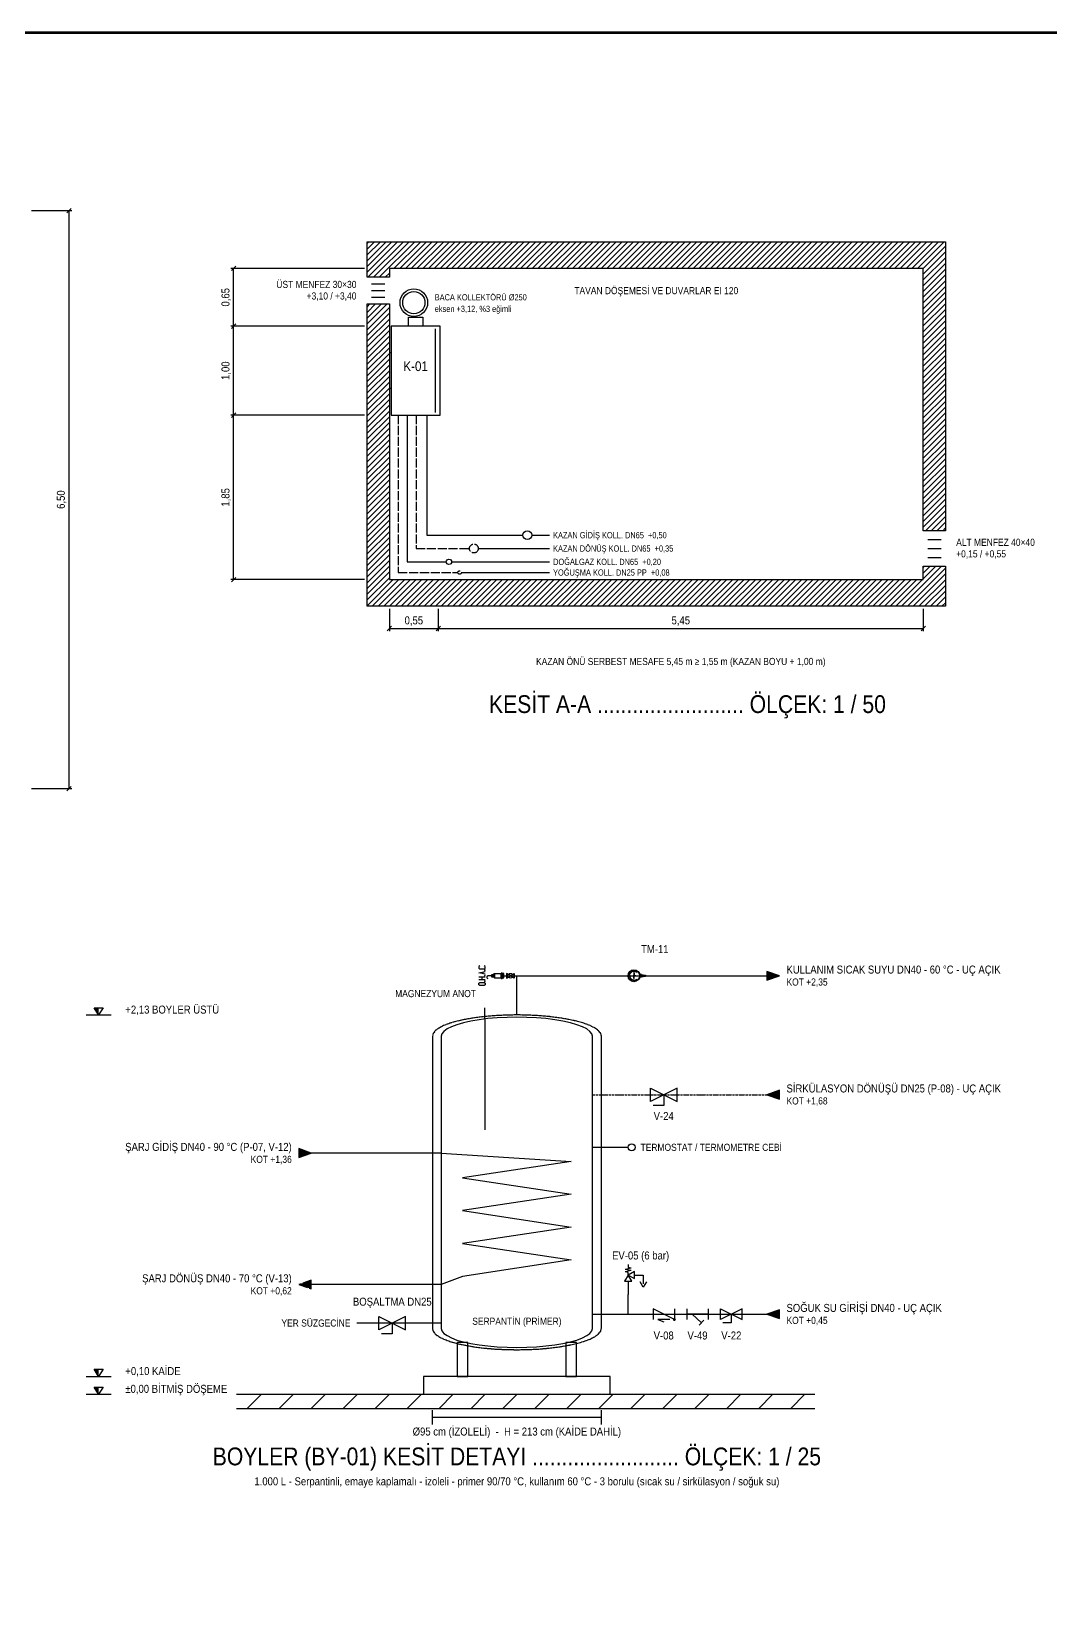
# Model space of a CAD drawing. Header units: centimetres. Extents: x -2 to 4293, y -2 to 3863.
# Drawn here: x 1604 to 2750, y 2096 to 3863 of the extents above; entities that cross this region are included whole.
import ezdxf
from ezdxf.enums import TextEntityAlignment as Align

# ---------------------------------------------------------------- set-up
doc = ezdxf.new("R2010")
doc.units = ezdxf.units.CM
doc.linetypes.add('DASHDOT', pattern=[3.556, 2.54, -0.508, 0, -0.508])
doc.linetypes.add('DASHED', pattern=[1.524, 1.27, -0.254])
for name, color, linetype in [('ROTAS-DOGALGAZ-BORU', 2, 'Continuous'), ('ROTAS-HAVALANDIRMA-MENFEZ', 4, 'Continuous'), ('ROTAS-ISITMA-BACA', 8, 'Continuous'), ('ROTAS-ISITMA-BASLIK', 5, 'Continuous'), ('ROTAS-ISITMA-CIHAZ', 135, 'Continuous'), ('ROTAS-ISITMA-DONUS', 30, 'DASHED'), ('ROTAS-ISITMA-ETIKET', 3, 'Continuous'), ('ROTAS-ISITMA-GIDIS', 10, 'Continuous'), ('ROTAS-ISITMA-VANA', 1, 'Continuous'), ('ROTAS-ISITMA-YAZI', 7, 'Continuous'), ('ROTAS-ISITMA-YOGUSMA', 6, 'DASHED'), ('ROTAS-KOT', 3, 'Continuous'), ('ROTAS-MIMARI-DUVAR', 7, 'Continuous'), ('ROTAS-MIMARI-TARAMA', 8, 'Continuous'), ('ROTAS-OLCU', 3, 'Continuous'), ('ROTAS-PAFTA', 7, 'Continuous'), ('ROTAS-SIHHI-SICAK-SU', 1, 'Continuous'), ('ROTAS-SIHHI-SIRKULASYON', 31, 'DASHDOT'), ('ROTAS-SIHHI-SOGUK-SU', 5, 'Continuous')]:
    doc.layers.add(name, color=color, linetype=linetype)
doc.styles.add('ROTAS', font='arial.ttf')
pattern_1 = [(45, (0, 0), (-3.232892, 3.232892), [])]

# ---------------------------------------------------------------- blocks, each defined once
blk = doc.blocks.new('ROTAS-OLCU-003')
at = {"ltscale": 8}
for p, q in [((1278, 625), (1323, 625)), ((1317.5, 622.5), (1322.5, 627.5)), ((1320, -25), (1320, 625)), ((1278, -25), (1323, -25)), ((1317.5, -27.5), (1322.5, -22.5))]:
    blk.add_line(p, q, dxfattribs=at)
at = {"ltscale": 8, "style": 'ROTAS', "width": 0.85}
blk.add_text('6,50', height=9, rotation=90, dxfattribs=at).set_placement((1318, 300), align=Align.BOTTOM_CENTER)
blk = doc.blocks.new('ROTAS-KAZAN-YAN')
at = {"ltscale": 8}
for p, q in [((50, 3), (50, 97)), ((0, 70), (-2, 70)), ((0, 30), (-2, 30))]:
    blk.add_line(p, q, dxfattribs=at)
blk.add_lwpolyline([(19.5, 100), (19.5, 110), (35.5, 110), (35.5, 100)], dxfattribs=at)
blk.add_lwpolyline([(0, 0), (55, 0), (55, 100), (0, 100)], close=True, dxfattribs=at)
blk = doc.blocks.new('ROTAS-OLCU-004')
at = {"ltscale": 8}
for p, q in [((1652, 560), (1502, 560)), ((1502.5, 557.5), (1507.5, 562.5)), ((1505, 210), (1505, 560)), ((1652, 495), (1502, 495)), ((1502.5, 492.5), (1507.5, 497.5)), ((1652, 395), (1502, 395)), ((1502.5, 392.5), (1507.5, 397.5)), ((1502.5, 207.5), (1507.5, 212.5)), ((1652, 210), (1502, 210))]:
    blk.add_line(p, q, dxfattribs=at)
at = {"ltscale": 8, "style": 'ROTAS', "width": 0.85}
for s, p in [('0,65', (1503, 527.5)), ('1,00', (1503, 445)), ('1,85', (1503, 302.5))]:
    blk.add_text(s, height=9, rotation=90, dxfattribs=at).set_placement(p, align=Align.BOTTOM_CENTER)
blk = doc.blocks.new('ROTAS-OLCU-005')
at = {"ltscale": 8}
for p, q in [((1680, 177), (1680, 152)), ((1735, 177), (1735, 152)), ((2280, 177), (2280, 152)), ((1677.5, 152.5), (1682.5, 157.5)), ((1680, 155), (2280, 155)), ((1732.5, 152.5), (1737.5, 157.5)), ((2277.5, 152.5), (2282.5, 157.5))]:
    blk.add_line(p, q, dxfattribs=at)
at = {"ltscale": 8, "style": 'ROTAS', "width": 0.85}
for s, p in [('0,55', (1707.5, 157)), ('5,45', (2007.5, 157))]:
    blk.add_text(s, height=9, dxfattribs=at).set_placement(p, align=Align.BOTTOM_CENTER)
blk = doc.blocks.new('ROTAS-OK')
at = {"ltscale": 8}
blk.add_hatch(color=7, dxfattribs=at).paths.add_polyline_path([(0, 0), (-14, 5), (-14, -5)])
blk.add_lwpolyline([(0, 0), (-14, 5), (-14, -5)], close=True, dxfattribs=at)
blk = doc.blocks.new('ROTAS-KD-CEKVALF')
at = {"ltscale": 8}
blk.add_hatch(color=1, dxfattribs=at).paths.add_polyline_path([(-11.408, 5), (-11.297, 5.548), (-10.996, 5.996), (-10.548, 6.297), (-10, 6.408), (-9.452, 6.297), (-9.004, 5.996), (-8.703, 5.548), (-8.592, 5), (-8.703, 4.452), (-9.004, 4.004), (-9.452, 3.703), (-10, 3.592), (-10.548, 3.703), (-10.996, 4.004), (-11.297, 4.452), (-11.408, 5)])
at = {"color": 1, "ltscale": 8}
for p, q in [((-10, -5), (-10, 5)), ((-10, 5), (10, -5)), ((-5.6, 5), (5.6, 5)), ((5.6, 5), (0, 7.32)), ((10, -5), (10, 5))]:
    blk.add_line(p, q, dxfattribs=at)
at = {"ltscale": 8, "style": 'ROTAS', "flags": 1}
blk.add_attdef('CAP', (-9.712, -4.899), '', height=10, dxfattribs=at)
blk = doc.blocks.new('ROTAS-KD-PISLIK-TUTUCU')
at = {"color": 1, "ltscale": 8}
for p, q in [((-10, -5), (-10, 5)), ((-10, 0), (10, 0)), ((-6.051, 5.768), (-1.408, 10.47)), ((5.128, 0), (-3.725, 8.124)), ((10, -5), (10, 5))]:
    blk.add_line(p, q, dxfattribs=at)
at = {"ltscale": 8, "style": 'ROTAS', "flags": 1}
blk.add_attdef('CAP', (9.335, 0), '', height=10, rotation=180, dxfattribs=at)
blk = doc.blocks.new('ROTAS-KD-KURESEL-VANA')
at = {"color": 1, "ltscale": 8}
for p, q in [((0, 0), (0, 8)), ((0, 8), (8, 8))]:
    blk.add_line(p, q, dxfattribs=at)
blk.add_lwpolyline([(-10, 5), (-10, -5), (10, 5), (10, -5), (-10, 5)], dxfattribs=at)
at = {"ltscale": 8, "style": 'ROTAS', "flags": 1}
blk.add_attdef('CAP', (-10.451, -0.006), '', height=10, dxfattribs=at)
blk = doc.blocks.new('ROTAS-KD-EMNIYET-VENTILI')
at = {"color": 1, "ltscale": 8}
for p, q in [((0, 22), (-4, 15)), ((3.49, 29.64), (-3.49, 28.301)), ((3.49, 26.962), (-3.49, 28.301)), ((3.49, 26.962), (-3.49, 25.622)), ((0, 24.953), (-3.49, 25.622)), ((0, 33.664), (0, 30.31)), ((3.49, 29.64), (0, 30.31)), ((7, 26), (0, 22)), ((0, 22), (0, 24.953)), ((0, 22), (7, 18)), ((4, 15), (0, 22)), ((7, 18), (7, 26)), ((7, 22), (17, 22)), ((17, 22), (17, 12)), ((-4, 15), (4, 15)), ((0, 15), (0, 0)), ((17, 8.268), (13.5, 14.33)), ((20.5, 14.33), (17, 8.268))]:
    blk.add_line(p, q, dxfattribs=at)
at = {"ltscale": 8, "style": 'ROTAS', "flags": 1}
blk.add_attdef('CAP', (-8.533, 6.372), '', height=10, rotation=358.601, dxfattribs=at)
blk = doc.blocks.new('ROTAS-KD-TERMOMETRE')
at = {"color": 1, "ltscale": 8}
for p, q in [((-3.661, 19.205), (-4.505, 19.132)), ((-3.658, 19.849), (-4.503, 19.923)), ((-3.551, 18.571), (-4.37, 18.352)), ((-3.544, 20.483), (-4.363, 20.702)), ((-3.333, 17.965), (-4.101, 17.607)), ((-3.322, 21.087), (-4.09, 21.445)), ((-3.013, 17.406), (-3.707, 16.92)), ((-2.998, 21.644), (-3.692, 22.13)), ((-2.582, 22.135), (-3.182, 22.735)), ((-2.685, 19.723), (-0.554, 19.666)), ((-2.685, 19.723), (-2.685, 19.305)), ((-2.685, 19.305), (-0.568, 19.362)), ((-2.088, 22.547), (-2.574, 23.242)), ((-1.529, 22.867), (-1.887, 23.636)), ((-0.923, 23.085), (-1.142, 23.904)), ((-0.289, 23.195), (-0.362, 24.039)), ((0.355, 23.193), (0.429, 24.037)), ((4.529, 19.486), (0.55, 19.636)), ((4.529, 19.486), (0.561, 19.392)), ((0.989, 23.079), (1.208, 23.897)), ((1.593, 22.856), (1.951, 23.624)), ((2.15, 22.532), (2.636, 23.227)), ((2.641, 22.117), (3.241, 22.716)), ((3.038, 17.385), (3.733, 16.899)), ((3.053, 21.622), (3.748, 22.108)), ((3.362, 17.941), (4.131, 17.583)), ((3.373, 21.063), (4.142, 21.421)), ((3.585, 18.545), (4.403, 18.326)), ((3.591, 20.457), (4.41, 20.677)), ((3.699, 19.179), (4.543, 19.105)), ((3.701, 19.823), (4.545, 19.897)), ((-1.187, 12.488), (-1.187, 13.431)), ((1.221, 12.491), (-1.187, 12.488)), ((-0.872, 10.921), (-0.872, 12.491)), ((0.872, 10.921), (-0.872, 10.921)), ((0.89, 13.537), (-0.851, 13.534)), ((-0.698, 13.537), (-0.698, 13.979)), ((-0.523, 8.583), (-0.523, 10.921)), ((0.523, 8.583), (-0.523, 8.583)), ((-0.518, 12.602), (-0.518, 13.426)), ((0, 8.583), (0, 0)), ((0.523, 10.921), (0.523, 8.583)), ((0.558, 12.606), (0.558, 13.421)), ((0.698, 13.537), (0.698, 13.974)), ((0.872, 12.491), (0.872, 10.921)), ((1.221, 12.491), (1.221, 13.429))]:
    blk.add_line(p, q, dxfattribs=at)
for points in [[(-0.604, 17.969), (0.696, 17.969)], [(0.046, 17.969), (0.046, 14.969)]]:
    blk.add_lwpolyline(points, dxfattribs=at)
for centre, radius in [((0.02, 19.514), 5.581), ((0.02, 19.514), 5.302), ((-0.007, 19.488), 0.576)]:
    blk.add_circle(centre, radius, dxfattribs=at)
for centre, radius, start, end in [((-0.85, 12.961), 0.576, 54.699, 125.307), ((-0.85, 13.072), 0.576, 234.694, 305.301), ((0.015, 12.208), 1.329, 65.903, 113.651), ((0.015, 13.82), 1.329, 246.35, 294.097), ((0.891, 12.958), 0.576, 54.693, 125.301), ((0.891, 13.076), 0.576, 234.7, 305.307)]:
    blk.add_arc(centre, radius, start, end, dxfattribs=at)
at = {"ltscale": 8, "style": 'ROTAS', "flags": 1}
blk.add_attdef('CAP', (0, 0.934), '', height=1, rotation=270, dxfattribs=at)
blk = doc.blocks.new('ROTAS-KD-PURJOR')
at = {"color": 2, "ltscale": 8}
for p, q in [((-4.485, 41.102), (-3.488, 42.597)), ((-4.485, 41.102), (4.485, 41.102)), ((-4.485, 29.165), (-4.485, 41.102)), ((-3.488, 43.095), (3.488, 43.095)), ((-3.488, 42.597), (-3.488, 43.095)), ((-3.488, 42.597), (3.488, 42.597)), ((-2.363, 56.51), (-3.002, 56.51)), ((-2.492, 47.082), (2.492, 47.082)), ((-2.492, 43.095), (-2.492, 47.082)), ((-0.997, 47.082), (-0.997, 43.095)), ((0, 47.082), (0, 54.148)), ((0.997, 47.082), (0.997, 43.095)), ((2.492, 47.082), (2.492, 43.095)), ((3.488, 42.597), (3.488, 43.095)), ((3.488, 42.597), (4.485, 41.102)), ((4.485, 41.102), (4.485, 29.165)), ((-4.983, 29.165), (4.983, 29.165)), ((-4.983, 29.165), (-4.983, 27.67)), ((-4.983, 27.67), (4.983, 27.67)), ((-4.983, 27.67), (-3.987, 26.175)), ((-3.987, 26.175), (3.987, 26.175)), ((-3.987, 26.175), (-3.987, 24.182)), ((-3.987, 24.182), (3.987, 24.182)), ((-1.993, 26.175), (-1.993, 24.182)), ((1.993, 26.175), (1.993, 24.182)), ((3.987, 26.175), (4.983, 27.67)), ((3.987, 24.182), (3.987, 26.175)), ((4.983, 27.67), (4.983, 29.165))]:
    blk.add_line(p, q, dxfattribs=at)
at = {"color": 1, "ltscale": 8}
for p, q in [((0, 24.182), (0, 19.407)), ((0, 4.775), (0, 0))]:
    blk.add_line(p, q, dxfattribs=at)
at = {"color": 2, "ltscale": 8}
for points in [[(-16.68, 59.144), (-17.98, 61.144), (-17.98, 69.144), (-16.68, 71.144), (-14.08, 71.144), (-12.78, 69.144), (-12.78, 61.144), (-14.08, 59.144), (-16.68, 59.144)], [(-10.7, 59.144), (-9.66, 59.144), (-9.66, 60.744), (-10.7, 60.744), (-10.7, 59.144)], [(-7.58, 59.144), (-7.58, 71.144)], [(-7.58, 65.144), (-2.38, 65.144)], [(-2.38, 59.144), (-2.38, 71.144)], [(-0.3, 59.144), (0.74, 59.144), (0.74, 60.744), (-0.3, 60.744), (-0.3, 59.144)], [(2.82, 59.144), (5.42, 71.144), (8.02, 59.144)], [(3.73, 63.144), (7.11, 63.144)], [(10.1, 59.144), (11.14, 59.144), (11.14, 60.744), (10.1, 60.744), (10.1, 59.144)], [(18.42, 69.144), (17.12, 71.144), (14.52, 71.144), (13.22, 69.144), (13.22, 61.144), (14.52, 59.144), (17.12, 59.144), (18.42, 61.144)]]:
    blk.add_lwpolyline(points, dxfattribs=at)
at = {"color": 1, "ltscale": 8}
for points in [[(4.224, 19.407), (-4.224, 19.407), (0, 12.091)], [(4.224, 4.775), (-4.224, 4.775), (0, 12.091)]]:
    blk.add_lwpolyline(points, close=True, dxfattribs=at)
blk.add_circle((0, 12.091), 4.459, dxfattribs=at)
at = {"color": 2, "ltscale": 8}
for centre, start, end in [((-3.002, 54.148), 90, 180), ((-2.363, 54.148), 0, 90)]:
    blk.add_arc(centre, 2.362, start, end, dxfattribs=at)
at = {"ltscale": 8, "style": 'ROTAS', "flags": 1}
blk.add_attdef('CAP', (0, 11.723), '', height=10, rotation=270, dxfattribs=at)
blk = doc.blocks.new('ROTAS-KOT')
at = {"ltscale": 8}
blk.add_hatch(color=7, dxfattribs=at).paths.add_polyline_path([(0, 0), (0, 8), (-5, 8)])
blk.add_line((-14, 0), (14, 0), dxfattribs=at)
blk.add_lwpolyline([(0, 0), (-5, 8), (5, 8)], close=True, dxfattribs=at)

msp = doc.modelspace()

# ---------------------------------------------------------------- hatches: boundary and pattern name
at = {"layer": 'ROTAS-MIMARI-TARAMA', "ltscale": 8}
h = msp.add_hatch(dxfattribs=at)
h.set_pattern_fill('ANSI31', scale=1.2)
h.set_pattern_definition(pattern_1)
h.paths.add_polyline_path([(2606.7, 3596), (2006.7, 3596), (2006.7, 3586), (1981.7, 3586), (1981.7, 3626), (2631.7, 3626), (2631.7, 3301), (2606.7, 3301)])
h = msp.add_hatch(dxfattribs=at)
h.set_pattern_fill('ANSI31', scale=1.2)
h.set_pattern_definition(pattern_1)
h.paths.add_polyline_path([(2006.7, 3556), (2006.7, 3246), (2606.7, 3246), (2606.7, 3261), (2631.7, 3261), (2631.7, 3216), (1981.7, 3216), (1981.7, 3556)])
at = {"layer": 'ROTAS-MIMARI-TARAMA'}
h = msp.add_hatch(dxfattribs=at)
h.set_pattern_fill('AR-CONC', scale=0.6)
h.paths.add_polyline_path([(2045, 2330), (2255, 2330), (2255, 2350), (2045, 2350)])
h = msp.add_hatch(dxfattribs=at)
h.set_pattern_fill('ANSI31', scale=8)
h.paths.add_polyline_path([(1835, 2314), (2485, 2314), (2485, 2330), (1835, 2330)])

# ---------------------------------------------------------------- linework, layer by layer
at = {"layer": 'ROTAS-DOGALGAZ-BORU', "ltscale": 8}
msp.add_lwpolyline([(2026.7, 3431), (2026.7, 3266), (2070.7, 3266)], dxfattribs=at)
msp.add_circle((2073.7, 3266), 3, dxfattribs=at)
at = {"layer": 'ROTAS-HAVALANDIRMA-MENFEZ', "ltscale": 8}
for p, q in [((1986.7, 3578.5), (2001.7, 3578.5)), ((1986.7, 3571), (2001.7, 3571)), ((1986.7, 3563.5), (2001.7, 3563.5)), ((2611.7, 3291), (2626.7, 3291)), ((2611.7, 3281), (2626.7, 3281)), ((2611.7, 3271), (2626.7, 3271))]:
    msp.add_line(p, q, dxfattribs=at)
at = {"layer": 'ROTAS-ISITMA-BACA', "ltscale": 8}
for radius in [15.5, 12.5]:
    msp.add_circle((2034.2, 3557.5), radius, dxfattribs=at)
at = {"layer": 'ROTAS-ISITMA-CIHAZ'}
msp.add_line((2114, 2752.5), (2114, 2764.5), dxfattribs=at)
at = {"layer": 'ROTAS-ISITMA-CIHAZ', "linetype": 'DASHED'}
msp.add_lwpolyline([(2245, 2732.5), (2244.2, 2735.6), (2241.8, 2738.7), (2237.8, 2741.6), (2232.3, 2744.5), (2225.4, 2747.1), (2217.2, 2749.4), (2207.8, 2751.5), (2197.5, 2753.2), (2186.4, 2754.6), (2174.6, 2755.6), (2162.4, 2756.2), (2150, 2756.5), (2137.6, 2756.2), (2125.4, 2755.6), (2113.6, 2754.6), (2102.5, 2753.2), (2092.2, 2751.5), (2082.8, 2749.4), (2074.6, 2747.1), (2067.7, 2744.5), (2062.2, 2741.6), (2058.2, 2738.7), (2055.8, 2735.6), (2055, 2732.5), (2055, 2404), (2055.8, 2400.9), (2058.2, 2397.8), (2062.2, 2394.8), (2067.7, 2392), (2074.6, 2389.4), (2082.8, 2387), (2092.2, 2385), (2102.5, 2383.2), (2113.6, 2381.8), (2125.4, 2380.8), (2137.6, 2380.2), (2150, 2380), (2162.4, 2380.2), (2174.6, 2380.8), (2186.4, 2381.8), (2197.5, 2383.2), (2207.8, 2385), (2217.2, 2387), (2225.4, 2389.4), (2232.3, 2392), (2237.8, 2394.8), (2241.8, 2397.8), (2244.2, 2400.9), (2245, 2404)], close=True, dxfattribs=at)
at = {"layer": 'ROTAS-ISITMA-CIHAZ'}
for points in [[(2235, 2732.5), (2234.3, 2735.3), (2232.1, 2738), (2228.5, 2740.7), (2223.6, 2743.2), (2217.4, 2745.5), (2210.1, 2747.6), (2201.7, 2749.5), (2192.5, 2751.1), (2182.5, 2752.3), (2172, 2753.2), (2161.1, 2753.7), (2150, 2753.9), (2138.9, 2753.7), (2128, 2753.2), (2117.5, 2752.3), (2107.5, 2751.1), (2098.3, 2749.5), (2089.9, 2747.6), (2082.6, 2745.5), (2076.4, 2743.2), (2071.5, 2740.7), (2067.9, 2738), (2065.7, 2735.3), (2065, 2732.5), (2065, 2404), (2065.7, 2401.2), (2067.9, 2398.4), (2071.5, 2395.8), (2076.4, 2393.3), (2082.6, 2390.9), (2089.9, 2388.8), (2098.3, 2387), (2107.5, 2385.4), (2117.5, 2384.2), (2128, 2383.3), (2138.9, 2382.7), (2150, 2382.5), (2161.1, 2382.7), (2172, 2383.3), (2182.5, 2384.2), (2192.5, 2385.4), (2201.7, 2387), (2210.1, 2388.8), (2217.4, 2390.9), (2223.6, 2393.3), (2228.5, 2395.8), (2232.1, 2398.4), (2234.3, 2401.2), (2235, 2404)], [(2083, 2350), (2095, 2350), (2095, 2388), (2083, 2388)], [(2205, 2350), (2217, 2350), (2217, 2388), (2205, 2388)]]:
    msp.add_lwpolyline(points, close=True, dxfattribs=at)
at = {"layer": 'ROTAS-ISITMA-CIHAZ', "linetype": 'DASHED'}
msp.add_lwpolyline([(2114, 2752.5), (2114, 2627.3)], dxfattribs=at)
at = {"layer": 'ROTAS-ISITMA-CIHAZ'}
msp.add_lwpolyline([(2235, 2607.6), (2275, 2607.6)], dxfattribs=at)
msp.add_circle((2279, 2607.6), 4, dxfattribs=at)
at = {"layer": 'ROTAS-ISITMA-DONUS', "ltscale": 8}
msp.add_lwpolyline([(2036.7, 3431), (2036.7, 3281), (2096.7, 3281)], dxfattribs=at)
at = {"layer": 'ROTAS-ISITMA-DONUS'}
msp.add_lwpolyline([(2065, 2453.3), (1905, 2453.3)], dxfattribs=at)
at = {"layer": 'ROTAS-ISITMA-DONUS', "ltscale": 8}
msp.add_circle((2101.7, 3281), 5, dxfattribs=at)
at = {"layer": 'ROTAS-ISITMA-GIDIS', "ltscale": 8}
msp.add_lwpolyline([(2048.7, 3431), (2048.7, 3296), (2156.7, 3296)], dxfattribs=at)
at = {"layer": 'ROTAS-ISITMA-GIDIS'}
for points in [[(2065, 2601.1), (1905, 2601.1)], [(2065, 2601.1), (2211, 2591.8), (2089, 2573.4), (2211, 2554.9), (2089, 2536.4), (2211, 2517.9), (2089, 2499.5), (2211, 2481), (2089, 2462.5), (2065, 2453.3)]]:
    msp.add_lwpolyline(points, dxfattribs=at)
at = {"layer": 'ROTAS-ISITMA-GIDIS', "ltscale": 8}
msp.add_circle((2161.7, 3296), 5, dxfattribs=at)
at = {"layer": 'ROTAS-ISITMA-YOGUSMA', "ltscale": 8}
msp.add_lwpolyline([(2016.7, 3431), (2016.7, 3254), (2083.7, 3254)], dxfattribs=at)
msp.add_circle((2085.7, 3254), 2, dxfattribs=at)
at = {"layer": 'ROTAS-MIMARI-DUVAR', "ltscale": 8}
for points in [[(2606.7, 3596), (2006.7, 3596), (2006.7, 3586), (1981.7, 3586), (1981.7, 3626), (2631.7, 3626), (2631.7, 3301), (2606.7, 3301)], [(2006.7, 3556), (2006.7, 3246), (2606.7, 3246), (2606.7, 3261), (2631.7, 3261), (2631.7, 3216), (1981.7, 3216), (1981.7, 3556)]]:
    msp.add_lwpolyline(points, close=True, dxfattribs=at)
at = {"layer": 'ROTAS-MIMARI-DUVAR'}
msp.add_lwpolyline([(2045, 2330), (2255, 2330), (2255, 2350), (2045, 2350)], close=True, dxfattribs=at)
for points in [[(1835, 2330), (2485, 2330)], [(1835, 2314), (2485, 2314)]]:
    msp.add_lwpolyline(points, dxfattribs=at)
at = {"layer": 'ROTAS-OLCU', "ltscale": 8}
for p, q in [((2166.7, 3296), (2186.7, 3296)), ((2106.7, 3281), (2186.7, 3281)), ((2076.7, 3266), (2186.7, 3266)), ((2087.7, 3254), (2186.7, 3254))]:
    msp.add_line(p, q, dxfattribs=at)
at = {"layer": 'ROTAS-OLCU'}
for p, q in [((2055, 2296), (2055, 2312)), ((2245, 2296), (2245, 2312))]:
    msp.add_line(p, q, dxfattribs=at)
msp.add_lwpolyline([(2055, 2304), (2245, 2304)], dxfattribs=at)
at = {"layer": 'ROTAS-SIHHI-SICAK-SU'}
msp.add_lwpolyline([(2150, 2756.5), (2150, 2800.5), (2445, 2800.5)], dxfattribs=at)
at = {"layer": 'ROTAS-SIHHI-SIRKULASYON'}
msp.add_lwpolyline([(2235, 2666.8), (2445, 2666.8)], dxfattribs=at)
at = {"layer": 'ROTAS-SIHHI-SOGUK-SU'}
for points in [[(2275, 2420), (2275, 2442)], [(2065, 2410), (1970, 2410)], [(2235, 2420), (2445, 2420)]]:
    msp.add_lwpolyline(points, dxfattribs=at)

# ---------------------------------------------------------------- block references
at = {"layer": 'ROTAS-ISITMA-CIHAZ', "ltscale": 8}
msp.add_blockref('ROTAS-KAZAN-YAN', (2008.7, 3431), dxfattribs=at)
at = {"layer": 'ROTAS-ISITMA-DONUS', "rotation": 180}
msp.add_blockref('ROTAS-OK', (1905, 2453.3), dxfattribs=at)
at = {"layer": 'ROTAS-ISITMA-GIDIS'}
msp.add_blockref('ROTAS-OK', (1919, 2601.1), dxfattribs=at)
at = {"layer": 'ROTAS-ISITMA-VANA'}
for name, p, xscale, yscale, rotation in [('ROTAS-KD-PURJOR', (2150, 2800.5), 0.6, 0.6, 90), ('ROTAS-KD-TERMOMETRE', (2305, 2800.5), 1.2, 1.2, 90), ('ROTAS-KD-KURESEL-VANA', (2315, 2666.8), 1.5, 1.5, 180), ('ROTAS-KD-CEKVALF', (2315, 2420), 1.2, 1.2, 180), ('ROTAS-KD-PISLIK-TUTUCU', (2353, 2420), 1.2, 1.2, 180), ('ROTAS-KD-KURESEL-VANA', (2391, 2420), 1.2, 1.2, 180), ('ROTAS-KD-KURESEL-VANA', (2010, 2410), 1.5, 1.5, 180)]:
    msp.add_blockref(name, p, dxfattribs=dict(at, xscale=xscale, yscale=yscale, rotation=rotation))
msp.add_blockref('ROTAS-KD-EMNIYET-VENTILI', (2275, 2442), dxfattribs=at)
at = {"layer": 'ROTAS-KOT'}
for p in [(1680, 2756.5), (1680, 2350), (1680, 2330)]:
    msp.add_blockref('ROTAS-KOT', p, dxfattribs=at)
at = {"layer": 'ROTAS-OLCU', "ltscale": 8}
for name in ['ROTAS-OLCU-003', 'ROTAS-OLCU-004', 'ROTAS-OLCU-005']:
    msp.add_blockref(name, (326.7, 3036), dxfattribs=at)
at = {"layer": 'ROTAS-SIHHI-SICAK-SU'}
msp.add_blockref('ROTAS-OK', (2445, 2800.5), dxfattribs=at)
at = {"layer": 'ROTAS-SIHHI-SIRKULASYON', "rotation": 180}
msp.add_blockref('ROTAS-OK', (2431, 2666.8), dxfattribs=at)
at = {"layer": 'ROTAS-SIHHI-SOGUK-SU', "rotation": 180}
msp.add_blockref('ROTAS-OK', (2431, 2420), dxfattribs=at)

# ---------------------------------------------------------------- texts
at = {"layer": 'ROTAS-ISITMA-BASLIK', "ltscale": 8, "style": 'ROTAS', "width": 0.85}
msp.add_text('KESİT A-A ......................... ÖLÇEK: 1 / 50', height=20, dxfattribs=at).set_placement((2341.7, 3106), align=Align.MIDDLE_CENTER)
at = {"layer": 'ROTAS-ISITMA-BASLIK', "style": 'ROTAS', "width": 0.85}
msp.add_text('BOYLER (BY-01) KESİT DETAYI ......................... ÖLÇEK: 1 / 25', height=20, dxfattribs=at).set_placement((2150, 2260), align=Align.MIDDLE_CENTER)
at = {"layer": 'ROTAS-ISITMA-CIHAZ', "style": 'ROTAS', "width": 0.85}
msp.add_text('SERPANTİN (PRİMER)', height=8, dxfattribs=at).set_placement((2150, 2412), align=Align.MIDDLE_CENTER)
at = {"layer": 'ROTAS-ISITMA-ETIKET', "ltscale": 8, "style": 'ROTAS', "width": 0.85}
msp.add_text('K-01', height=11, dxfattribs=at).set_placement((2036.2, 3486), align=Align.MIDDLE_CENTER)
at = {"layer": 'ROTAS-ISITMA-ETIKET', "style": 'ROTAS', "width": 0.85}
for s, p in [('TM-11', (2305, 2830.5)), ('V-24', (2315, 2642.8)), ('BOŞALTMA DN25', (2010, 2434)), ('V-08', (2315, 2396)), ('V-49', (2353, 2396)), ('V-22', (2391, 2396))]:
    msp.add_text(s, height=9, dxfattribs=at).set_placement(p, align=Align.MIDDLE_CENTER)
msp.add_text('EV-05 (6 bar)', height=9, dxfattribs=at).set_placement((2257, 2486), align=Align.MIDDLE_LEFT)
at = {"layer": 'ROTAS-ISITMA-YAZI', "style": 'ROTAS', "width": 0.85}
for s, height, p in [('KULLANIM SICAK SUYU DN40 - 60 °C - UÇ AÇIK', 9, (2453, 2807.5)), ('KOT +2,35', 8, (2453, 2793.5)), ('SİRKÜLASYON DÖNÜŞÜ DN25 (P-08) - UÇ AÇIK', 9, (2453, 2673.8)), ('KOT +1,68', 8, (2453, 2659.8)), ('TERMOSTAT / TERMOMETRE CEBİ', 8, (2289, 2607.6)), ('SOĞUK SU GİRİŞİ DN40 - UÇ AÇIK', 9, (2453, 2427)), ('KOT +0,45', 8, (2453, 2413))]:
    msp.add_text(s, height=height, dxfattribs=at).set_placement(p, align=Align.MIDDLE_LEFT)
for s, height, p in [('MAGNEZYUM ANOT', 8, (2104, 2780.5)), ('ŞARJ GİDİŞ DN40 - 90 °C (P-07, V-12)', 9, (1897, 2608.1)), ('KOT +1,36', 8, (1897, 2594.1)), ('ŞARJ DÖNÜŞ DN40 - 70 °C (V-13)', 9, (1897, 2460.3)), ('KOT +0,62', 8, (1897, 2446.3)), ('YER SÜZGECİNE', 8, (1963, 2410))]:
    msp.add_text(s, height=height, dxfattribs=at).set_placement(p, align=Align.MIDDLE_RIGHT)
msp.add_text('1.000 L - Serpantinli, emaye kaplamalı - izoleli - primer 90/70 °C, kullanım 60 °C - 3 borulu (sıcak su / sirkülasyon / soğuk su)', height=9, dxfattribs=at).set_placement((2150, 2232), align=Align.MIDDLE_CENTER)
at = {"layer": 'ROTAS-KOT', "style": 'ROTAS', "width": 0.85}
for s, p in [('+2,13 BOYLER ÜSTÜ', (1710, 2762.5)), ('+0,10 KAİDE', (1710, 2356)), ('±0,00 BİTMİŞ DÖŞEME', (1710, 2336))]:
    msp.add_text(s, height=9, dxfattribs=at).set_placement(p, align=Align.MIDDLE_LEFT)
at = {"layer": 'ROTAS-OLCU', "style": 'ROTAS', "width": 0.85}
msp.add_text('Ø95 cm (İZOLELİ)  -  H = 213 cm (KAİDE DAHİL)', height=9, dxfattribs=at).set_placement((2150, 2288), align=Align.MIDDLE_CENTER)

# ---------------------------------------------------------------- wipeouts: each hides what was drawn before it
at = {"ltscale": 8}
for points in [[(2716.5, 3283), (2716.5, 3293), (2642.7, 3293), (2642.7, 3283)], [(2474.3, 3149), (2474.3, 3159), (2194.1, 3159), (2194.1, 3149)]]:
    msp.add_wipeout(points, dxfattribs=at)

# ---------------------------------------------------------------- next in the draw order: texts
at = {"layer": 'ROTAS-HAVALANDIRMA-MENFEZ', "ltscale": 8, "style": 'ROTAS', "width": 0.85}
msp.add_text('ALT MENFEZ 40×40', height=8, dxfattribs=at).set_placement((2643.7, 3288), align=Align.MIDDLE_LEFT)
at = {"layer": 'ROTAS-ISITMA-YAZI', "ltscale": 8, "style": 'ROTAS', "width": 0.85}
msp.add_text('KAZAN ÖNÜ SERBEST MESAFE 5,45 m ≥ 1,55 m (KAZAN BOYU + 1,00 m)', height=8, dxfattribs=at).set_placement((2334.2, 3154), align=Align.MIDDLE_CENTER)

# ---------------------------------------------------------------- next in the draw order: wipeouts: each hides what was drawn before it
at = {"ltscale": 8}
for points in [[(1970.7, 3573), (1970.7, 3583), (1896.9, 3583), (1896.9, 3573)], [(2381.8, 3566), (2381.8, 3576), (2231.7, 3576), (2231.7, 3566)], [(2137.3, 3559), (2137.3, 3568), (2056.7, 3568), (2056.7, 3559)], [(2305.6, 3291.5), (2305.6, 3300.5), (2189.7, 3300.5), (2189.7, 3291.5)]]:
    msp.add_wipeout(points, dxfattribs=at)

# ---------------------------------------------------------------- next in the draw order: texts
at = {"layer": 'ROTAS-HAVALANDIRMA-MENFEZ', "ltscale": 8, "style": 'ROTAS', "width": 0.85}
msp.add_text('ÜST MENFEZ 30×30', height=8, dxfattribs=at).set_placement((1969.7, 3578), align=Align.MIDDLE_RIGHT)
at = {"layer": 'ROTAS-ISITMA-BACA', "ltscale": 8, "style": 'ROTAS', "width": 0.85}
msp.add_text('BACA KOLLEKTÖRÜ Ø250', height=7, dxfattribs=at).set_placement((2057.7, 3563.5), align=Align.MIDDLE_LEFT)
at = {"layer": 'ROTAS-ISITMA-YAZI', "ltscale": 8, "style": 'ROTAS', "width": 0.85}
msp.add_text('TAVAN DÖŞEMESİ VE DUVARLAR EI 120', height=8, dxfattribs=at).set_placement((2306.7, 3571), align=Align.MIDDLE_CENTER)
msp.add_text('KAZAN GİDİŞ KOLL. DN65  +0,50', height=7, dxfattribs=at).set_placement((2190.7, 3296), align=Align.MIDDLE_LEFT)

# ---------------------------------------------------------------- next in the draw order: wipeouts: each hides what was drawn before it
at = {"ltscale": 8}
msp.add_wipeout([(2703.1, 3270), (2703.1, 3280), (2642.7, 3280), (2642.7, 3270)], dxfattribs=at)

# ---------------------------------------------------------------- next in the draw order: texts
at = {"layer": 'ROTAS-HAVALANDIRMA-MENFEZ', "ltscale": 8, "style": 'ROTAS', "width": 0.85}
msp.add_text('+0,15 / +0,55', height=8, dxfattribs=at).set_placement((2643.7, 3275), align=Align.MIDDLE_LEFT)

# ---------------------------------------------------------------- next in the draw order: wipeouts: each hides what was drawn before it
at = {"ltscale": 8}
for points in [[(1970.7, 3560), (1970.7, 3570), (1910.4, 3570), (1910.4, 3560)], [(2145.1, 3546), (2145.1, 3555), (2056.7, 3555), (2056.7, 3546)], [(2305.6, 3276.5), (2305.6, 3285.5), (2189.7, 3285.5), (2189.7, 3276.5)]]:
    msp.add_wipeout(points, dxfattribs=at)

# ---------------------------------------------------------------- next in the draw order: texts
at = {"layer": 'ROTAS-HAVALANDIRMA-MENFEZ', "ltscale": 8, "style": 'ROTAS', "width": 0.85}
msp.add_text('+3,10 / +3,40', height=8, dxfattribs=at).set_placement((1969.7, 3565), align=Align.MIDDLE_RIGHT)
at = {"layer": 'ROTAS-ISITMA-BACA', "ltscale": 8, "style": 'ROTAS', "width": 0.85}
msp.add_text('eksen +3,12, %3 eğimli', height=7, dxfattribs=at).set_placement((2057.7, 3550.5), align=Align.MIDDLE_LEFT)
at = {"layer": 'ROTAS-ISITMA-YAZI', "ltscale": 8, "style": 'ROTAS', "width": 0.85}
msp.add_text('KAZAN DÖNÜŞ KOLL. DN65  +0,35', height=7, dxfattribs=at).set_placement((2190.7, 3281), align=Align.MIDDLE_LEFT)

# ---------------------------------------------------------------- next in the draw order: wipeouts: each hides what was drawn before it
at = {"ltscale": 8}
msp.add_wipeout([(2293.8, 3261.5), (2293.8, 3270.5), (2189.7, 3270.5), (2189.7, 3261.5)], dxfattribs=at)

# ---------------------------------------------------------------- next in the draw order: texts
at = {"layer": 'ROTAS-ISITMA-YAZI', "ltscale": 8, "style": 'ROTAS', "width": 0.85}
msp.add_text('DOĞALGAZ KOLL. DN65  +0,20', height=7, dxfattribs=at).set_placement((2190.7, 3266), align=Align.MIDDLE_LEFT)

# ---------------------------------------------------------------- next in the draw order: wipeouts: each hides what was drawn before it
at = {"ltscale": 8}
msp.add_wipeout([(2301.7, 3249.5), (2301.7, 3258.5), (2189.7, 3258.5), (2189.7, 3249.5)], dxfattribs=at)

# ---------------------------------------------------------------- next in the draw order: linework, layer by layer
at = {"layer": 'ROTAS-PAFTA', "ltscale": 8, "const_width": 3}
msp.add_lwpolyline([(0, 0), (4291.7, 0), (4291.7, 3861), (0, 3861)], close=True, dxfattribs=at)

# ---------------------------------------------------------------- next in the draw order: texts
at = {"layer": 'ROTAS-ISITMA-YAZI', "ltscale": 8, "style": 'ROTAS', "width": 0.85}
msp.add_text('YOĞUŞMA KOLL. DN25 PP  +0,08', height=7, dxfattribs=at).set_placement((2190.7, 3254), align=Align.MIDDLE_LEFT)

doc.saveas('drawing.dxf')
